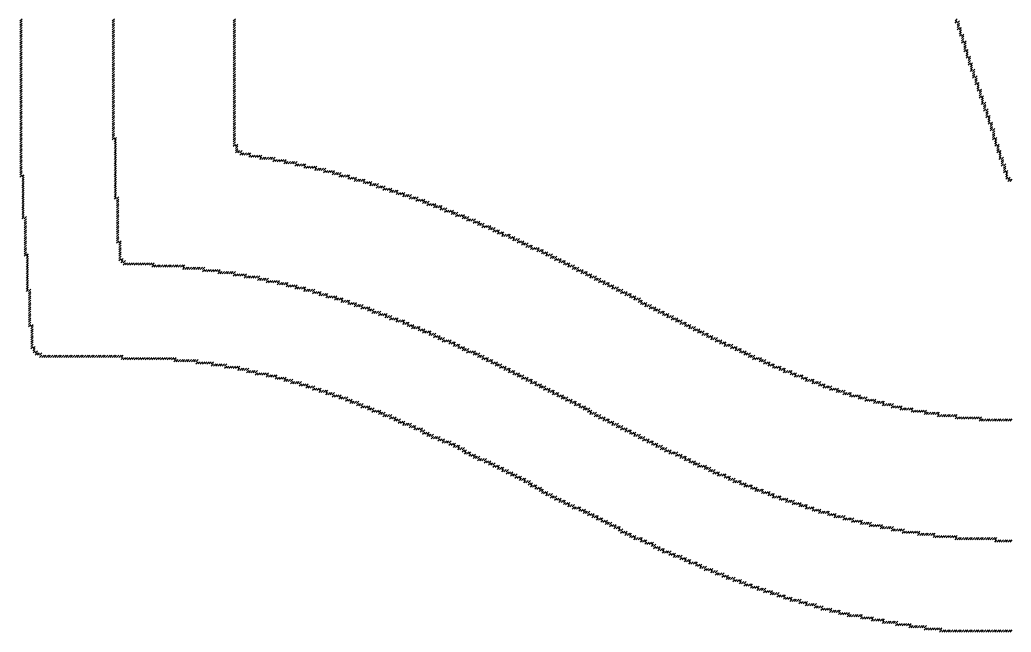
# Model space of a CAD drawing. Header units: metres. Extents: x 2 to 904, y 2 to 1040.
# Drawn here: x 2 to 452.5, y 2 to 280.5 of the extents above; entities that cross this region are included whole.
import ezdxf

# ---------------------------------------------------------------- set-up
doc = ezdxf.new("R2010")
doc.units = ezdxf.units.M

msp = doc.modelspace()

# ---------------------------------------------------------------- linework, layer by layer
for p, q in [((2, 280), (3, 281)), ((2, 279), (3, 280)), ((44, 280), (45, 281)), ((44, 279), (45, 280)), ((99, 280), (100, 281)), ((99, 279), (100, 280)), ((427, 280), (428, 281)), ((427, 279), (428, 280)), ((428, 279), (429, 280)), ((2, 278), (3, 279)), ((2, 277), (3, 278)), ((2, 276), (3, 277)), ((2, 275), (3, 276)), ((2, 274), (3, 275)), ((44, 278), (45, 279)), ((44, 277), (45, 278)), ((44, 276), (45, 277)), ((44, 275), (45, 276)), ((44, 274), (45, 275)), ((99, 278), (100, 279)), ((99, 277), (100, 278)), ((99, 276), (100, 277)), ((99, 275), (100, 276)), ((99, 274), (100, 275)), ((428, 278), (429, 279)), ((428, 277), (429, 278)), ((428, 276), (429, 277)), ((429, 276), (430, 277)), ((429, 275), (430, 276)), ((429, 274), (430, 275)), ((2, 273), (3, 274)), ((2, 272), (3, 273)), ((2, 271), (3, 272)), ((2, 270), (3, 271)), ((44, 273), (45, 274)), ((44, 272), (45, 273)), ((44, 271), (45, 272)), ((44, 270), (45, 271)), ((99, 273), (100, 274)), ((99, 272), (100, 273)), ((99, 271), (100, 272)), ((99, 270), (100, 271)), ((429, 273), (430, 274)), ((430, 273), (431, 274)), ((430, 272), (431, 273)), ((430, 271), (431, 272)), ((430, 270), (431, 271)), ((431, 270), (432, 271)), ((2, 269), (3, 270)), ((2, 268), (3, 269)), ((2, 267), (3, 268)), ((2, 266), (3, 267)), ((2, 265), (3, 266)), ((44, 269), (45, 270)), ((44, 268), (45, 269)), ((44, 267), (45, 268)), ((44, 266), (45, 267)), ((44, 265), (45, 266)), ((99, 269), (100, 270)), ((99, 268), (100, 269)), ((99, 267), (100, 268)), ((99, 266), (100, 267)), ((99, 265), (100, 266)), ((431, 269), (432, 270)), ((431, 268), (432, 269)), ((431, 267), (432, 268)), ((431, 266), (432, 267)), ((432, 266), (433, 267)), ((432, 265), (433, 266)), ((2, 264), (3, 265)), ((2, 263), (3, 264)), ((2, 262), (3, 263)), ((2, 261), (3, 262)), ((44, 264), (45, 265)), ((44, 263), (45, 264)), ((44, 262), (45, 263)), ((44, 261), (45, 262)), ((99, 264), (100, 265)), ((99, 263), (100, 264)), ((99, 262), (100, 263)), ((99, 261), (100, 262)), ((432, 264), (433, 265)), ((432, 263), (433, 264)), ((433, 263), (434, 264)), ((433, 262), (434, 263)), ((433, 261), (434, 262)), ((2, 260), (3, 261)), ((2, 259), (3, 260)), ((2, 258), (3, 259)), ((2, 257), (3, 258)), ((2, 256), (3, 257)), ((44, 260), (45, 261)), ((44, 259), (45, 260)), ((44, 258), (45, 259)), ((44, 257), (45, 258)), ((44, 256), (45, 257)), ((99, 260), (100, 261)), ((99, 259), (100, 260)), ((99, 258), (100, 259)), ((99, 257), (100, 258)), ((99, 256), (100, 257)), ((433, 260), (434, 261)), ((434, 260), (435, 261)), ((434, 259), (435, 260)), ((434, 258), (435, 259)), ((434, 257), (435, 258)), ((435, 257), (436, 258)), ((435, 256), (436, 257)), ((2, 255), (3, 256)), ((2, 254), (3, 255)), ((2, 253), (3, 254)), ((2, 252), (3, 253)), ((44, 255), (45, 256)), ((44, 254), (45, 255)), ((44, 253), (45, 254)), ((44, 252), (45, 253)), ((99, 255), (100, 256)), ((99, 254), (100, 255)), ((99, 253), (100, 254)), ((99, 252), (100, 253)), ((435, 255), (436, 256)), ((435, 254), (436, 255)), ((436, 254), (437, 255)), ((436, 253), (437, 254)), ((436, 252), (437, 253)), ((2, 251), (3, 252)), ((2, 250), (3, 251)), ((2, 249), (3, 250)), ((2, 248), (3, 249)), ((2, 247), (3, 248)), ((44, 251), (45, 252)), ((44, 250), (45, 251)), ((44, 249), (45, 250)), ((44, 248), (45, 249)), ((44, 247), (45, 248)), ((99, 251), (100, 252)), ((99, 250), (100, 251)), ((99, 249), (100, 250)), ((99, 248), (100, 249)), ((99, 247), (100, 248)), ((436, 251), (437, 252)), ((437, 251), (438, 252)), ((437, 250), (438, 251)), ((437, 249), (438, 250)), ((437, 248), (438, 249)), ((438, 248), (439, 249)), ((438, 247), (439, 248)), ((2, 246), (3, 247)), ((2, 245), (3, 246)), ((2, 244), (3, 245)), ((2, 243), (3, 244)), ((44, 246), (45, 247)), ((44, 245), (45, 246)), ((44, 244), (45, 245)), ((44, 243), (45, 244)), ((99, 246), (100, 247)), ((99, 245), (100, 246)), ((99, 244), (100, 245)), ((99, 243), (100, 244)), ((438, 246), (439, 247)), ((438, 245), (439, 246)), ((439, 245), (440, 246)), ((439, 244), (440, 245)), ((439, 243), (440, 244)), ((2, 242), (3, 243)), ((2, 241), (3, 242)), ((2, 240), (3, 241)), ((2, 239), (3, 240)), ((2, 238), (3, 239)), ((44, 242), (45, 243)), ((44, 241), (45, 242)), ((44, 240), (45, 241)), ((44, 239), (45, 240)), ((44, 238), (45, 239)), ((99, 242), (100, 243)), ((99, 241), (100, 242)), ((99, 240), (100, 241)), ((99, 239), (100, 240)), ((99, 238), (100, 239)), ((439, 242), (440, 243)), ((440, 242), (441, 243)), ((440, 241), (441, 242)), ((440, 240), (441, 241)), ((440, 239), (441, 240)), ((441, 239), (442, 240)), ((441, 238), (442, 239)), ((2, 237), (3, 238)), ((2, 236), (3, 237)), ((2, 235), (3, 236)), ((2, 234), (3, 235)), ((44, 237), (45, 238)), ((44, 236), (45, 237)), ((44, 235), (45, 236)), ((44, 234), (45, 235)), ((99, 237), (100, 238)), ((99, 236), (100, 237)), ((99, 235), (100, 236)), ((99, 234), (100, 235)), ((441, 237), (442, 238)), ((441, 236), (442, 237)), ((442, 236), (443, 237)), ((442, 235), (443, 236)), ((442, 234), (443, 235)), ((2, 233), (3, 234)), ((2, 232), (3, 233)), ((2, 231), (3, 232)), ((2, 230), (3, 231)), ((2, 229), (3, 230)), ((44, 233), (45, 234)), ((44, 232), (45, 233)), ((44, 231), (45, 232)), ((44, 230), (45, 231)), ((44, 229), (45, 230)), ((99, 233), (100, 234)), ((99, 232), (100, 233)), ((99, 231), (100, 232)), ((99, 230), (100, 231)), ((99, 229), (100, 230)), ((442, 233), (443, 234)), ((443, 233), (444, 234)), ((443, 232), (444, 233)), ((443, 231), (444, 232)), ((443, 230), (444, 231)), ((444, 230), (445, 231)), ((444, 229), (445, 230)), ((2, 228), (3, 229)), ((2, 227), (3, 228)), ((2, 226), (3, 227)), ((2, 225), (3, 226)), ((44, 228), (45, 229)), ((44, 227), (45, 228)), ((44, 226), (45, 227)), ((45, 226), (46, 227)), ((45, 225), (46, 226)), ((99, 228), (100, 229)), ((99, 227), (100, 228)), ((99, 226), (100, 227)), ((99, 225), (100, 226)), ((444, 228), (445, 229)), ((444, 227), (445, 228)), ((444, 226), (445, 227)), ((445, 226), (446, 227)), ((445, 225), (446, 226)), ((2, 224), (3, 225)), ((2, 223), (3, 224)), ((2, 222), (3, 223)), ((2, 221), (3, 222)), ((2, 220), (3, 221)), ((45, 224), (46, 225)), ((45, 223), (46, 224)), ((45, 222), (46, 223)), ((45, 221), (46, 222)), ((45, 220), (46, 221)), ((99, 224), (100, 225)), ((99, 223), (100, 224)), ((100, 223), (101, 224)), ((100, 222), (101, 223)), ((100, 221), (101, 222)), ((100, 220), (101, 221)), ((101, 220), (102, 221)), ((102, 220), (103, 221)), ((445, 224), (446, 225)), ((445, 223), (446, 224)), ((446, 223), (447, 224)), ((446, 222), (447, 223)), ((446, 221), (447, 222)), ((446, 220), (447, 221)), ((447, 220), (448, 221)), ((2, 219), (3, 220)), ((2, 218), (3, 219)), ((2, 217), (3, 218)), ((2, 216), (3, 217)), ((45, 219), (46, 220)), ((45, 218), (46, 219)), ((45, 217), (46, 218)), ((45, 216), (46, 217)), ((102, 219), (103, 220)), ((103, 219), (104, 220)), ((104, 219), (105, 220)), ((105, 219), (106, 220)), ((106, 219), (107, 220)), ((106, 218), (107, 219)), ((107, 218), (108, 219)), ((108, 218), (109, 219)), ((109, 218), (110, 219)), ((110, 218), (111, 219)), ((111, 218), (112, 219)), ((111, 217), (112, 218)), ((112, 217), (113, 218)), ((113, 217), (114, 218)), ((114, 217), (115, 218)), ((115, 217), (116, 218)), ((116, 217), (117, 218)), ((117, 217), (118, 218)), ((117, 216), (118, 217)), ((118, 216), (119, 217)), ((119, 216), (120, 217)), ((120, 216), (121, 217)), ((121, 216), (122, 217)), ((122, 216), (123, 217)), ((447, 219), (448, 220)), ((447, 218), (448, 219)), ((447, 217), (448, 218)), ((448, 217), (449, 218)), ((448, 216), (449, 217)), ((2, 215), (3, 216)), ((2, 214), (3, 215)), ((2, 213), (3, 214)), ((2, 212), (3, 213)), ((2, 211), (3, 212)), ((45, 215), (46, 216)), ((45, 214), (46, 215)), ((45, 213), (46, 214)), ((45, 212), (46, 213)), ((45, 211), (46, 212)), ((122, 215), (123, 216)), ((123, 215), (124, 216)), ((124, 215), (125, 216)), ((125, 215), (126, 216)), ((126, 215), (127, 216)), ((127, 215), (128, 216)), ((127, 214), (128, 215)), ((128, 214), (129, 215)), ((129, 214), (130, 215)), ((130, 214), (131, 215)), ((131, 214), (132, 215)), ((131, 213), (132, 214)), ((132, 213), (133, 214)), ((133, 213), (134, 214)), ((134, 213), (135, 214)), ((135, 213), (136, 214)), ((136, 213), (137, 214)), ((136, 212), (137, 213)), ((137, 212), (138, 213)), ((138, 212), (139, 213)), ((139, 212), (140, 213)), ((140, 212), (141, 213)), ((140, 211), (141, 212)), ((141, 211), (142, 212)), ((142, 211), (143, 212)), ((143, 211), (144, 212)), ((144, 211), (145, 212)), ((448, 215), (449, 216)), ((448, 214), (449, 215)), ((449, 214), (450, 215)), ((449, 213), (450, 214)), ((449, 212), (450, 213)), ((449, 211), (450, 212)), ((450, 211), (451, 212)), ((2, 210), (3, 211)), ((2, 209), (3, 210)), ((3, 209), (4, 210)), ((3, 208), (4, 209)), ((3, 207), (4, 208)), ((45, 210), (46, 211)), ((45, 209), (46, 210)), ((45, 208), (46, 209)), ((45, 207), (46, 208)), ((144, 210), (145, 211)), ((145, 210), (146, 211)), ((146, 210), (147, 211)), ((147, 210), (148, 211)), ((147, 209), (148, 210)), ((148, 209), (149, 210)), ((149, 209), (150, 210)), ((150, 209), (151, 210)), ((151, 209), (152, 210)), ((151, 208), (152, 209)), ((152, 208), (153, 209)), ((153, 208), (154, 209)), ((154, 208), (155, 209)), ((154, 207), (155, 208)), ((155, 207), (156, 208)), ((156, 207), (157, 208)), ((157, 207), (158, 208)), ((158, 207), (159, 208)), ((450, 210), (451, 211)), ((450, 209), (451, 210)), ((450, 208), (451, 209)), ((451, 208), (452, 209)), ((451, 207), (452, 208)), ((452, 207), (453, 208)), ((3, 206), (4, 207)), ((3, 205), (4, 206)), ((3, 204), (4, 205)), ((3, 203), (4, 204)), ((3, 202), (4, 203)), ((45, 206), (46, 207)), ((45, 205), (46, 206)), ((45, 204), (46, 205)), ((45, 203), (46, 204)), ((45, 202), (46, 203)), ((158, 206), (159, 207)), ((159, 206), (160, 207)), ((160, 206), (161, 207)), ((161, 206), (162, 207)), ((161, 205), (162, 206)), ((162, 205), (163, 206)), ((163, 205), (164, 206)), ((164, 205), (165, 206)), ((164, 204), (165, 205)), ((165, 204), (166, 205)), ((166, 204), (167, 205)), ((167, 204), (168, 205)), ((167, 203), (168, 204)), ((168, 203), (169, 204)), ((169, 203), (170, 204)), ((170, 203), (171, 204)), ((170, 202), (171, 203)), ((171, 202), (172, 203)), ((172, 202), (173, 203)), ((173, 202), (174, 203)), ((3, 201), (4, 202)), ((3, 200), (4, 201)), ((3, 199), (4, 200)), ((3, 198), (4, 199)), ((45, 201), (46, 202)), ((45, 200), (46, 201)), ((45, 199), (46, 200)), ((46, 199), (47, 200)), ((46, 198), (47, 199)), ((173, 201), (174, 202)), ((174, 201), (175, 202)), ((175, 201), (176, 202)), ((176, 201), (177, 202)), ((176, 200), (177, 201)), ((177, 200), (178, 201)), ((178, 200), (179, 201)), ((179, 200), (180, 201)), ((179, 199), (180, 200)), ((180, 199), (181, 200)), ((181, 199), (182, 200)), ((182, 199), (183, 200)), ((182, 198), (183, 199)), ((183, 198), (184, 199)), ((184, 198), (185, 199)), ((185, 198), (186, 199)), ((3, 197), (4, 198)), ((3, 196), (4, 197)), ((3, 195), (4, 196)), ((3, 194), (4, 195)), ((3, 193), (4, 194)), ((46, 197), (47, 198)), ((46, 196), (47, 197)), ((46, 195), (47, 196)), ((46, 194), (47, 195)), ((46, 193), (47, 194)), ((185, 197), (186, 198)), ((186, 197), (187, 198)), ((187, 197), (188, 198)), ((187, 196), (188, 197)), ((188, 196), (189, 197)), ((189, 196), (190, 197)), ((190, 196), (191, 197)), ((190, 195), (191, 196)), ((191, 195), (192, 196)), ((192, 195), (193, 196)), ((193, 195), (194, 196)), ((193, 194), (194, 195)), ((194, 194), (195, 195)), ((195, 194), (196, 195)), ((195, 193), (196, 194)), ((196, 193), (197, 194)), ((197, 193), (198, 194)), ((198, 193), (199, 194)), ((3, 192), (4, 193)), ((3, 191), (4, 192)), ((3, 190), (4, 191)), ((4, 190), (5, 191)), ((4, 189), (5, 190)), ((46, 192), (47, 193)), ((46, 191), (47, 192)), ((46, 190), (47, 191)), ((46, 189), (47, 190)), ((198, 192), (199, 193)), ((199, 192), (200, 193)), ((200, 192), (201, 193)), ((200, 191), (201, 192)), ((201, 191), (202, 192)), ((202, 191), (203, 192)), ((203, 191), (204, 192)), ((203, 190), (204, 191)), ((204, 190), (205, 191)), ((205, 190), (206, 191)), ((205, 189), (206, 190)), ((206, 189), (207, 190)), ((207, 189), (208, 190)), ((208, 189), (209, 190)), ((4, 188), (5, 189)), ((4, 187), (5, 188)), ((4, 186), (5, 187)), ((4, 185), (5, 186)), ((4, 184), (5, 185)), ((46, 188), (47, 189)), ((46, 187), (47, 188)), ((46, 186), (47, 187)), ((46, 185), (47, 186)), ((46, 184), (47, 185)), ((208, 188), (209, 189)), ((209, 188), (210, 189)), ((210, 188), (211, 189)), ((210, 187), (211, 188)), ((211, 187), (212, 188)), ((212, 187), (213, 188)), ((212, 186), (213, 187)), ((213, 186), (214, 187)), ((214, 186), (215, 187)), ((215, 186), (216, 187)), ((215, 185), (216, 186)), ((216, 185), (217, 186)), ((217, 185), (218, 186)), ((217, 184), (218, 185)), ((218, 184), (219, 185)), ((219, 184), (220, 185)), ((4, 183), (5, 184)), ((4, 182), (5, 183)), ((4, 181), (5, 182)), ((4, 180), (5, 181)), ((46, 183), (47, 184)), ((46, 182), (47, 183)), ((46, 181), (47, 182)), ((46, 180), (47, 181)), ((219, 183), (220, 184)), ((220, 183), (221, 184)), ((221, 183), (222, 184)), ((221, 182), (222, 183)), ((222, 182), (223, 183)), ((223, 182), (224, 183)), ((224, 182), (225, 183)), ((224, 181), (225, 182)), ((225, 181), (226, 182)), ((226, 181), (227, 182)), ((226, 180), (227, 181)), ((227, 180), (228, 181)), ((228, 180), (229, 181)), ((4, 179), (5, 180)), ((4, 178), (5, 179)), ((4, 177), (5, 178)), ((4, 176), (5, 177)), ((4, 175), (5, 176)), ((46, 179), (47, 180)), ((47, 179), (48, 180)), ((47, 178), (48, 179)), ((47, 177), (48, 178)), ((47, 176), (48, 177)), ((47, 175), (48, 176)), ((228, 179), (229, 180)), ((229, 179), (230, 180)), ((230, 179), (231, 180)), ((230, 178), (231, 179)), ((231, 178), (232, 179)), ((232, 178), (233, 179)), ((232, 177), (233, 178)), ((233, 177), (234, 178)), ((234, 177), (235, 178)), ((234, 176), (235, 177)), ((235, 176), (236, 177)), ((236, 176), (237, 177)), ((237, 176), (238, 177)), ((237, 175), (238, 176)), ((238, 175), (239, 176)), ((239, 175), (240, 176)), ((4, 174), (5, 175)), ((4, 173), (5, 174)), ((5, 173), (6, 174)), ((5, 172), (6, 173)), ((5, 171), (6, 172)), ((47, 174), (48, 175)), ((47, 173), (48, 174)), ((47, 172), (48, 173)), ((47, 171), (48, 172)), ((48, 171), (49, 172)), ((239, 174), (240, 175)), ((240, 174), (241, 175)), ((241, 174), (242, 175)), ((241, 173), (242, 174)), ((242, 173), (243, 174)), ((243, 173), (244, 174)), ((243, 172), (244, 173)), ((244, 172), (245, 173)), ((245, 172), (246, 173)), ((245, 171), (246, 172)), ((246, 171), (247, 172)), ((247, 171), (248, 172)), ((5, 170), (6, 171)), ((5, 169), (6, 170)), ((5, 168), (6, 169)), ((5, 167), (6, 168)), ((5, 166), (6, 167)), ((48, 170), (49, 171)), ((49, 170), (50, 171)), ((49, 169), (50, 170)), ((50, 169), (51, 170)), ((51, 169), (52, 170)), ((52, 169), (53, 170)), ((53, 169), (54, 170)), ((54, 169), (55, 170)), ((55, 169), (56, 170)), ((56, 169), (57, 170)), ((57, 169), (58, 170)), ((58, 169), (59, 170)), ((59, 169), (60, 170)), ((60, 169), (61, 170)), ((61, 169), (62, 170)), ((62, 169), (63, 170)), ((62, 168), (63, 169)), ((63, 168), (64, 169)), ((64, 168), (65, 169)), ((65, 168), (66, 169)), ((66, 168), (67, 169)), ((67, 168), (68, 169)), ((68, 168), (69, 169)), ((69, 168), (70, 169)), ((70, 168), (71, 169)), ((71, 168), (72, 169)), ((72, 168), (73, 169)), ((73, 168), (74, 169)), ((74, 168), (75, 169)), ((75, 168), (76, 169)), ((76, 168), (77, 169)), ((76, 167), (77, 168)), ((77, 167), (78, 168)), ((78, 167), (79, 168)), ((79, 167), (80, 168)), ((80, 167), (81, 168)), ((81, 167), (82, 168)), ((82, 167), (83, 168)), ((83, 167), (84, 168)), ((84, 167), (85, 168)), ((85, 167), (86, 168)), ((85, 166), (86, 167)), ((86, 166), (87, 167)), ((87, 166), (88, 167)), ((88, 166), (89, 167)), ((89, 166), (90, 167)), ((90, 166), (91, 167)), ((91, 166), (92, 167)), ((92, 166), (93, 167)), ((247, 170), (248, 171)), ((248, 170), (249, 171)), ((249, 170), (250, 171)), ((249, 169), (250, 170)), ((250, 169), (251, 170)), ((251, 169), (252, 170)), ((251, 168), (252, 169)), ((252, 168), (253, 169)), ((253, 168), (254, 169)), ((253, 167), (254, 168)), ((254, 167), (255, 168)), ((255, 167), (256, 168)), ((255, 166), (256, 167)), ((256, 166), (257, 167)), ((257, 166), (258, 167)), ((5, 165), (6, 166)), ((5, 164), (6, 165)), ((5, 163), (6, 164)), ((5, 162), (6, 163)), ((92, 165), (93, 166)), ((93, 165), (94, 166)), ((94, 165), (95, 166)), ((95, 165), (96, 166)), ((96, 165), (97, 166)), ((97, 165), (98, 166)), ((98, 165), (99, 166)), ((99, 165), (100, 166)), ((99, 164), (100, 165)), ((100, 164), (101, 165)), ((101, 164), (102, 165)), ((102, 164), (103, 165)), ((103, 164), (104, 165)), ((104, 164), (105, 165)), ((104, 163), (105, 164)), ((105, 163), (106, 164)), ((106, 163), (107, 164)), ((107, 163), (108, 164)), ((108, 163), (109, 164)), ((109, 163), (110, 164)), ((110, 163), (111, 164)), ((110, 162), (111, 163)), ((111, 162), (112, 163)), ((112, 162), (113, 163)), ((113, 162), (114, 163)), ((114, 162), (115, 163)), ((257, 165), (258, 166)), ((258, 165), (259, 166)), ((259, 165), (260, 166)), ((259, 164), (260, 165)), ((260, 164), (261, 165)), ((261, 164), (262, 165)), ((261, 163), (262, 164)), ((262, 163), (263, 164)), ((263, 163), (264, 164)), ((263, 162), (264, 163)), ((264, 162), (265, 163)), ((265, 162), (266, 163)), ((5, 161), (6, 162)), ((5, 160), (6, 161)), ((5, 159), (6, 160)), ((5, 158), (6, 159)), ((5, 157), (6, 158)), ((6, 157), (7, 158)), ((114, 161), (115, 162)), ((115, 161), (116, 162)), ((116, 161), (117, 162)), ((117, 161), (118, 162)), ((118, 161), (119, 162)), ((119, 161), (120, 162)), ((119, 160), (120, 161)), ((120, 160), (121, 161)), ((121, 160), (122, 161)), ((122, 160), (123, 161)), ((123, 160), (124, 161)), ((123, 159), (124, 160)), ((124, 159), (125, 160)), ((125, 159), (126, 160)), ((126, 159), (127, 160)), ((127, 159), (128, 160)), ((127, 158), (128, 159)), ((128, 158), (129, 159)), ((129, 158), (130, 159)), ((130, 158), (131, 159)), ((131, 158), (132, 159)), ((131, 157), (132, 158)), ((132, 157), (133, 158)), ((133, 157), (134, 158)), ((134, 157), (135, 158)), ((135, 157), (136, 158)), ((265, 161), (266, 162)), ((266, 161), (267, 162)), ((267, 161), (268, 162)), ((267, 160), (268, 161)), ((268, 160), (269, 161)), ((269, 160), (270, 161)), ((269, 159), (270, 160)), ((270, 159), (271, 160)), ((271, 159), (272, 160)), ((271, 158), (272, 159)), ((272, 158), (273, 159)), ((273, 158), (274, 159)), ((273, 157), (274, 158)), ((274, 157), (275, 158)), ((275, 157), (276, 158)), ((6, 156), (7, 157)), ((6, 155), (7, 156)), ((6, 154), (7, 155)), ((6, 153), (7, 154)), ((135, 156), (136, 157)), ((136, 156), (137, 157)), ((137, 156), (138, 157)), ((138, 156), (139, 157)), ((138, 155), (139, 156)), ((139, 155), (140, 156)), ((140, 155), (141, 156)), ((141, 155), (142, 156)), ((141, 154), (142, 155)), ((142, 154), (143, 155)), ((143, 154), (144, 155)), ((144, 154), (145, 155)), ((145, 154), (146, 155)), ((145, 153), (146, 154)), ((146, 153), (147, 154)), ((147, 153), (148, 154)), ((148, 153), (149, 154)), ((275, 156), (276, 157)), ((276, 156), (277, 157)), ((277, 156), (278, 157)), ((277, 155), (278, 156)), ((278, 155), (279, 156)), ((279, 155), (280, 156)), ((279, 154), (280, 155)), ((280, 154), (281, 155)), ((281, 154), (282, 155)), ((281, 153), (282, 154)), ((282, 153), (283, 154)), ((283, 153), (284, 154)), ((6, 152), (7, 153)), ((6, 151), (7, 152)), ((6, 150), (7, 151)), ((6, 149), (7, 150)), ((6, 148), (7, 149)), ((148, 152), (149, 153)), ((149, 152), (150, 153)), ((150, 152), (151, 153)), ((151, 152), (152, 153)), ((151, 151), (152, 152)), ((152, 151), (153, 152)), ((153, 151), (154, 152)), ((154, 151), (155, 152)), ((154, 150), (155, 151)), ((155, 150), (156, 151)), ((156, 150), (157, 151)), ((157, 150), (158, 151)), ((157, 149), (158, 150)), ((158, 149), (159, 150)), ((159, 149), (160, 150)), ((160, 149), (161, 150)), ((160, 148), (161, 149)), ((161, 148), (162, 149)), ((162, 148), (163, 149)), ((283, 152), (284, 153)), ((284, 152), (285, 153)), ((284, 151), (285, 152)), ((285, 151), (286, 152)), ((286, 151), (287, 152)), ((286, 150), (287, 151)), ((287, 150), (288, 151)), ((288, 150), (289, 151)), ((288, 149), (289, 150)), ((289, 149), (290, 150)), ((290, 149), (291, 150)), ((290, 148), (291, 149)), ((291, 148), (292, 149)), ((292, 148), (293, 149)), ((6, 147), (7, 148)), ((6, 146), (7, 147)), ((6, 145), (7, 146)), ((6, 144), (7, 145)), ((162, 147), (163, 148)), ((163, 147), (164, 148)), ((164, 147), (165, 148)), ((165, 147), (166, 148)), ((165, 146), (166, 147)), ((166, 146), (167, 147)), ((167, 146), (168, 147)), ((168, 146), (169, 147)), ((168, 145), (169, 146)), ((169, 145), (170, 146)), ((170, 145), (171, 146)), ((170, 144), (171, 145)), ((171, 144), (172, 145)), ((172, 144), (173, 145)), ((173, 144), (174, 145)), ((292, 147), (293, 148)), ((293, 147), (294, 148)), ((294, 147), (295, 148)), ((294, 146), (295, 147)), ((295, 146), (296, 147)), ((296, 146), (297, 147)), ((296, 145), (297, 146)), ((297, 145), (298, 146)), ((298, 145), (299, 146)), ((298, 144), (299, 145)), ((299, 144), (300, 145)), ((300, 144), (301, 145)), ((6, 143), (7, 144)), ((6, 142), (7, 143)), ((6, 141), (7, 142)), ((7, 141), (8, 142)), ((7, 140), (8, 141)), ((7, 139), (8, 140)), ((173, 143), (174, 144)), ((174, 143), (175, 144)), ((175, 143), (176, 144)), ((176, 143), (177, 144)), ((176, 142), (177, 143)), ((177, 142), (178, 143)), ((178, 142), (179, 143)), ((178, 141), (179, 142)), ((179, 141), (180, 142)), ((180, 141), (181, 142)), ((180, 140), (181, 141)), ((181, 140), (182, 141)), ((182, 140), (183, 141)), ((183, 140), (184, 141)), ((183, 139), (184, 140)), ((184, 139), (185, 140)), ((185, 139), (186, 140)), ((300, 143), (301, 144)), ((301, 143), (302, 144)), ((302, 143), (303, 144)), ((302, 142), (303, 143)), ((303, 142), (304, 143)), ((304, 142), (305, 143)), ((304, 141), (305, 142)), ((305, 141), (306, 142)), ((306, 141), (307, 142)), ((306, 140), (307, 141)), ((307, 140), (308, 141)), ((308, 140), (309, 141)), ((308, 139), (309, 140)), ((309, 139), (310, 140)), ((310, 139), (311, 140)), ((7, 138), (8, 139)), ((7, 137), (8, 138)), ((7, 136), (8, 137)), ((7, 135), (8, 136)), ((185, 138), (186, 139)), ((186, 138), (187, 139)), ((187, 138), (188, 139)), ((188, 138), (189, 139)), ((188, 137), (189, 138)), ((189, 137), (190, 138)), ((190, 137), (191, 138)), ((190, 136), (191, 137)), ((191, 136), (192, 137)), ((192, 136), (193, 137)), ((192, 135), (193, 136)), ((193, 135), (194, 136)), ((194, 135), (195, 136)), ((310, 138), (311, 139)), ((311, 138), (312, 139)), ((312, 138), (313, 139)), ((312, 137), (313, 138)), ((313, 137), (314, 138)), ((314, 137), (315, 138)), ((314, 136), (315, 137)), ((315, 136), (316, 137)), ((316, 136), (317, 137)), ((316, 135), (317, 136)), ((317, 135), (318, 136)), ((318, 135), (319, 136)), ((7, 134), (8, 135)), ((7, 133), (8, 134)), ((7, 132), (8, 133)), ((7, 131), (8, 132)), ((8, 131), (9, 132)), ((8, 130), (9, 131)), ((194, 134), (195, 135)), ((195, 134), (196, 135)), ((196, 134), (197, 135)), ((197, 134), (198, 135)), ((197, 133), (198, 134)), ((198, 133), (199, 134)), ((199, 133), (200, 134)), ((199, 132), (200, 133)), ((200, 132), (201, 133)), ((201, 132), (202, 133)), ((201, 131), (202, 132)), ((202, 131), (203, 132)), ((203, 131), (204, 132)), ((203, 130), (204, 131)), ((204, 130), (205, 131)), ((205, 130), (206, 131)), ((318, 134), (319, 135)), ((319, 134), (320, 135)), ((320, 134), (321, 135)), ((320, 133), (321, 134)), ((321, 133), (322, 134)), ((322, 133), (323, 134)), ((322, 132), (323, 133)), ((323, 132), (324, 133)), ((324, 132), (325, 133)), ((325, 132), (326, 133)), ((325, 131), (326, 132)), ((326, 131), (327, 132)), ((327, 131), (328, 132)), ((327, 130), (328, 131)), ((328, 130), (329, 131)), ((329, 130), (330, 131)), ((8, 129), (9, 130)), ((9, 129), (10, 130)), ((9, 128), (10, 129)), ((10, 128), (11, 129)), ((11, 128), (12, 129)), ((11, 127), (12, 128)), ((12, 127), (13, 128)), ((13, 127), (14, 128)), ((14, 127), (15, 128)), ((15, 127), (16, 128)), ((16, 127), (17, 128)), ((17, 127), (18, 128)), ((18, 127), (19, 128)), ((19, 127), (20, 128)), ((20, 127), (21, 128)), ((21, 127), (22, 128)), ((22, 127), (23, 128)), ((23, 127), (24, 128)), ((24, 127), (25, 128)), ((25, 127), (26, 128)), ((26, 127), (27, 128)), ((27, 127), (28, 128)), ((28, 127), (29, 128)), ((29, 127), (30, 128)), ((30, 127), (31, 128)), ((31, 127), (32, 128)), ((32, 127), (33, 128)), ((33, 127), (34, 128)), ((34, 127), (35, 128)), ((35, 127), (36, 128)), ((36, 127), (37, 128)), ((37, 127), (38, 128)), ((38, 127), (39, 128)), ((39, 127), (40, 128)), ((40, 127), (41, 128)), ((41, 127), (42, 128)), ((42, 127), (43, 128)), ((43, 127), (44, 128)), ((44, 127), (45, 128)), ((45, 127), (46, 128)), ((46, 127), (47, 128)), ((47, 127), (48, 128)), ((48, 127), (49, 128)), ((48, 126), (49, 127)), ((49, 126), (50, 127)), ((50, 126), (51, 127)), ((51, 126), (52, 127)), ((52, 126), (53, 127)), ((53, 126), (54, 127)), ((54, 126), (55, 127)), ((55, 126), (56, 127)), ((56, 126), (57, 127)), ((57, 126), (58, 127)), ((58, 126), (59, 127)), ((59, 126), (60, 127)), ((60, 126), (61, 127)), ((61, 126), (62, 127)), ((62, 126), (63, 127)), ((63, 126), (64, 127)), ((64, 126), (65, 127)), ((65, 126), (66, 127)), ((66, 126), (67, 127)), ((67, 126), (68, 127)), ((68, 126), (69, 127)), ((69, 126), (70, 127)), ((70, 126), (71, 127)), ((71, 126), (72, 127)), ((72, 126), (73, 127)), ((205, 129), (206, 130)), ((206, 129), (207, 130)), ((207, 129), (208, 130)), ((208, 129), (209, 130)), ((208, 128), (209, 129)), ((209, 128), (210, 129)), ((210, 128), (211, 129)), ((210, 127), (211, 128)), ((211, 127), (212, 128)), ((212, 127), (213, 128)), ((212, 126), (213, 127)), ((213, 126), (214, 127)), ((214, 126), (215, 127)), ((329, 129), (330, 130)), ((330, 129), (331, 130)), ((331, 129), (332, 130)), ((331, 128), (332, 129)), ((332, 128), (333, 129)), ((333, 128), (334, 129)), ((333, 127), (334, 128)), ((334, 127), (335, 128)), ((335, 127), (336, 128)), ((335, 126), (336, 127)), ((336, 126), (337, 127)), ((337, 126), (338, 127)), ((338, 126), (339, 127)), ((72, 125), (73, 126)), ((73, 125), (74, 126)), ((74, 125), (75, 126)), ((75, 125), (76, 126)), ((76, 125), (77, 126)), ((77, 125), (78, 126)), ((78, 125), (79, 126)), ((79, 125), (80, 126)), ((80, 125), (81, 126)), ((81, 125), (82, 126)), ((82, 125), (83, 126)), ((82, 124), (83, 125)), ((83, 124), (84, 125)), ((84, 124), (85, 125)), ((85, 124), (86, 125)), ((86, 124), (87, 125)), ((87, 124), (88, 125)), ((88, 124), (89, 125)), ((89, 124), (90, 125)), ((89, 123), (90, 124)), ((90, 123), (91, 124)), ((91, 123), (92, 124)), ((92, 123), (93, 124)), ((93, 123), (94, 124)), ((94, 123), (95, 124)), ((95, 123), (96, 124)), ((95, 122), (96, 123)), ((96, 122), (97, 123)), ((97, 122), (98, 123)), ((98, 122), (99, 123)), ((99, 122), (100, 123)), ((100, 122), (101, 123)), ((101, 122), (102, 123)), ((101, 121), (102, 122)), ((102, 121), (103, 122)), ((103, 121), (104, 122)), ((104, 121), (105, 122)), ((105, 121), (106, 122)), ((214, 125), (215, 126)), ((215, 125), (216, 126)), ((216, 125), (217, 126)), ((216, 124), (217, 125)), ((217, 124), (218, 125)), ((218, 124), (219, 125)), ((218, 123), (219, 124)), ((219, 123), (220, 124)), ((220, 123), (221, 124)), ((220, 122), (221, 123)), ((221, 122), (222, 123)), ((222, 122), (223, 123)), ((222, 121), (223, 122)), ((223, 121), (224, 122)), ((224, 121), (225, 122)), ((338, 125), (339, 126)), ((339, 125), (340, 126)), ((340, 125), (341, 126)), ((340, 124), (341, 125)), ((341, 124), (342, 125)), ((342, 124), (343, 125)), ((342, 123), (343, 124)), ((343, 123), (344, 124)), ((344, 123), (345, 124)), ((344, 122), (345, 123)), ((345, 122), (346, 123)), ((346, 122), (347, 123)), ((347, 122), (348, 123)), ((347, 121), (348, 122)), ((348, 121), (349, 122)), ((349, 121), (350, 122)), ((105, 120), (106, 121)), ((106, 120), (107, 121)), ((107, 120), (108, 121)), ((108, 120), (109, 121)), ((109, 120), (110, 121)), ((109, 119), (110, 120)), ((110, 119), (111, 120)), ((111, 119), (112, 120)), ((112, 119), (113, 120)), ((113, 119), (114, 120)), ((114, 119), (115, 120)), ((114, 118), (115, 119)), ((115, 118), (116, 119)), ((116, 118), (117, 119)), ((117, 118), (118, 119)), ((118, 118), (119, 119)), ((118, 117), (119, 118)), ((119, 117), (120, 118)), ((120, 117), (121, 118)), ((121, 117), (122, 118)), ((122, 117), (123, 118)), ((224, 120), (225, 121)), ((225, 120), (226, 121)), ((226, 120), (227, 121)), ((226, 119), (227, 120)), ((227, 119), (228, 120)), ((228, 119), (229, 120)), ((228, 118), (229, 119)), ((229, 118), (230, 119)), ((230, 118), (231, 119)), ((230, 117), (231, 118)), ((231, 117), (232, 118)), ((232, 117), (233, 118)), ((349, 120), (350, 121)), ((350, 120), (351, 121)), ((351, 120), (352, 121)), ((352, 120), (353, 121)), ((352, 119), (353, 120)), ((353, 119), (354, 120)), ((354, 119), (355, 120)), ((354, 118), (355, 119)), ((355, 118), (356, 119)), ((356, 118), (357, 119)), ((357, 118), (358, 119)), ((357, 117), (358, 118)), ((358, 117), (359, 118)), ((359, 117), (360, 118)), ((122, 116), (123, 117)), ((123, 116), (124, 117)), ((124, 116), (125, 117)), ((125, 116), (126, 117)), ((125, 115), (126, 116)), ((126, 115), (127, 116)), ((127, 115), (128, 116)), ((128, 115), (129, 116)), ((129, 115), (130, 116)), ((129, 114), (130, 115)), ((130, 114), (131, 115)), ((131, 114), (132, 115)), ((132, 114), (133, 115)), ((132, 113), (133, 114)), ((133, 113), (134, 114)), ((134, 113), (135, 114)), ((135, 113), (136, 114)), ((135, 112), (136, 113)), ((136, 112), (137, 113)), ((137, 112), (138, 113)), ((138, 112), (139, 113)), ((232, 116), (233, 117)), ((233, 116), (234, 117)), ((234, 116), (235, 117)), ((234, 115), (235, 116)), ((235, 115), (236, 116)), ((236, 115), (237, 116)), ((236, 114), (237, 115)), ((237, 114), (238, 115)), ((238, 114), (239, 115)), ((238, 113), (239, 114)), ((239, 113), (240, 114)), ((240, 113), (241, 114)), ((240, 112), (241, 113)), ((241, 112), (242, 113)), ((242, 112), (243, 113)), ((359, 116), (360, 117)), ((360, 116), (361, 117)), ((361, 116), (362, 117)), ((362, 116), (363, 117)), ((362, 115), (363, 116)), ((363, 115), (364, 116)), ((364, 115), (365, 116)), ((365, 115), (366, 116)), ((365, 114), (366, 115)), ((366, 114), (367, 115)), ((367, 114), (368, 115)), ((367, 113), (368, 114)), ((368, 113), (369, 114)), ((369, 113), (370, 114)), ((370, 113), (371, 114)), ((370, 112), (371, 113)), ((371, 112), (372, 113)), ((372, 112), (373, 113)), ((373, 112), (374, 113)), ((138, 111), (139, 112)), ((139, 111), (140, 112)), ((140, 111), (141, 112)), ((141, 111), (142, 112)), ((141, 110), (142, 111)), ((142, 110), (143, 111)), ((143, 110), (144, 111)), ((144, 110), (145, 111)), ((144, 109), (145, 110)), ((145, 109), (146, 110)), ((146, 109), (147, 110)), ((147, 109), (148, 110)), ((147, 108), (148, 109)), ((148, 108), (149, 109)), ((149, 108), (150, 109)), ((150, 108), (151, 109)), ((242, 111), (243, 112)), ((243, 111), (244, 112)), ((244, 111), (245, 112)), ((244, 110), (245, 111)), ((245, 110), (246, 111)), ((246, 110), (247, 111)), ((246, 109), (247, 110)), ((247, 109), (248, 110)), ((248, 109), (249, 110)), ((248, 108), (249, 109)), ((249, 108), (250, 109)), ((250, 108), (251, 109)), ((373, 111), (374, 112)), ((374, 111), (375, 112)), ((375, 111), (376, 112)), ((376, 111), (377, 112)), ((376, 110), (377, 111)), ((377, 110), (378, 111)), ((378, 110), (379, 111)), ((379, 110), (380, 111)), ((379, 109), (380, 110)), ((380, 109), (381, 110)), ((381, 109), (382, 110)), ((382, 109), (383, 110)), ((383, 109), (384, 110)), ((383, 108), (384, 109)), ((384, 108), (385, 109)), ((385, 108), (386, 109)), ((386, 108), (387, 109)), ((150, 107), (151, 108)), ((151, 107), (152, 108)), ((152, 107), (153, 108)), ((152, 106), (153, 107)), ((153, 106), (154, 107)), ((154, 106), (155, 107)), ((155, 106), (156, 107)), ((155, 105), (156, 106)), ((156, 105), (157, 106)), ((157, 105), (158, 106)), ((157, 104), (158, 105)), ((158, 104), (159, 105)), ((159, 104), (160, 105)), ((160, 104), (161, 105)), ((160, 103), (161, 104)), ((161, 103), (162, 104)), ((162, 103), (163, 104)), ((250, 107), (251, 108)), ((251, 107), (252, 108)), ((252, 107), (253, 108)), ((252, 106), (253, 107)), ((253, 106), (254, 107)), ((254, 106), (255, 107)), ((254, 105), (255, 106)), ((255, 105), (256, 106)), ((256, 105), (257, 106)), ((256, 104), (257, 105)), ((257, 104), (258, 105)), ((258, 104), (259, 105)), ((258, 103), (259, 104)), ((259, 103), (260, 104)), ((260, 103), (261, 104)), ((386, 107), (387, 108)), ((387, 107), (388, 108)), ((388, 107), (389, 108)), ((389, 107), (390, 108)), ((390, 107), (391, 108)), ((390, 106), (391, 107)), ((391, 106), (392, 107)), ((392, 106), (393, 107)), ((393, 106), (394, 107)), ((394, 106), (395, 107)), ((394, 105), (395, 106)), ((395, 105), (396, 106)), ((396, 105), (397, 106)), ((397, 105), (398, 106)), ((398, 105), (399, 106)), ((398, 104), (399, 105)), ((399, 104), (400, 105)), ((400, 104), (401, 105)), ((401, 104), (402, 105)), ((402, 104), (403, 105)), ((402, 103), (403, 104)), ((403, 103), (404, 104)), ((404, 103), (405, 104)), ((405, 103), (406, 104)), ((406, 103), (407, 104)), ((407, 103), (408, 104)), ((162, 102), (163, 103)), ((163, 102), (164, 103)), ((164, 102), (165, 103)), ((165, 102), (166, 103)), ((165, 101), (166, 102)), ((166, 101), (167, 102)), ((167, 101), (168, 102)), ((167, 100), (168, 101)), ((168, 100), (169, 101)), ((169, 100), (170, 101)), ((170, 100), (171, 101)), ((170, 99), (171, 100)), ((171, 99), (172, 100)), ((172, 99), (173, 100)), ((260, 102), (261, 103)), ((261, 102), (262, 103)), ((261, 101), (262, 102)), ((262, 101), (263, 102)), ((263, 101), (264, 102)), ((263, 100), (264, 101)), ((264, 100), (265, 101)), ((265, 100), (266, 101)), ((265, 99), (266, 100)), ((266, 99), (267, 100)), ((267, 99), (268, 100)), ((407, 102), (408, 103)), ((408, 102), (409, 103)), ((409, 102), (410, 103)), ((410, 102), (411, 103)), ((411, 102), (412, 103)), ((412, 102), (413, 103)), ((413, 102), (414, 103)), ((413, 101), (414, 102)), ((414, 101), (415, 102)), ((415, 101), (416, 102)), ((416, 101), (417, 102)), ((417, 101), (418, 102)), ((418, 101), (419, 102)), ((419, 101), (420, 102)), ((419, 100), (420, 101)), ((420, 100), (421, 101)), ((421, 100), (422, 101)), ((422, 100), (423, 101)), ((423, 100), (424, 101)), ((424, 100), (425, 101)), ((425, 100), (426, 101)), ((426, 100), (427, 101)), ((427, 100), (428, 101)), ((427, 99), (428, 100)), ((428, 99), (429, 100)), ((429, 99), (430, 100)), ((430, 99), (431, 100)), ((431, 99), (432, 100)), ((432, 99), (433, 100)), ((433, 99), (434, 100)), ((434, 99), (435, 100)), ((435, 99), (436, 100)), ((436, 99), (437, 100)), ((437, 99), (438, 100)), ((438, 99), (439, 100)), ((172, 98), (173, 99)), ((173, 98), (174, 99)), ((174, 98), (175, 99)), ((174, 97), (175, 98)), ((175, 97), (176, 98)), ((176, 97), (177, 98)), ((176, 96), (177, 97)), ((177, 96), (178, 97)), ((178, 96), (179, 97)), ((179, 96), (180, 97)), ((179, 95), (180, 96)), ((180, 95), (181, 96)), ((181, 95), (182, 96)), ((181, 94), (182, 95)), ((182, 94), (183, 95)), ((183, 94), (184, 95)), ((184, 94), (185, 95)), ((267, 98), (268, 99)), ((268, 98), (269, 99)), ((269, 98), (270, 99)), ((269, 97), (270, 98)), ((270, 97), (271, 98)), ((271, 97), (272, 98)), ((271, 96), (272, 97)), ((272, 96), (273, 97)), ((273, 96), (274, 97)), ((273, 95), (274, 96)), ((274, 95), (275, 96)), ((275, 95), (276, 96)), ((275, 94), (276, 95)), ((276, 94), (277, 95)), ((277, 94), (278, 95)), ((438, 98), (439, 99)), ((439, 98), (440, 99)), ((440, 98), (441, 99)), ((441, 98), (442, 99)), ((442, 98), (443, 99)), ((443, 98), (444, 99)), ((444, 98), (445, 99)), ((445, 98), (446, 99)), ((446, 98), (447, 99)), ((447, 98), (448, 99)), ((448, 98), (449, 99)), ((449, 98), (450, 99)), ((450, 98), (451, 99)), ((451, 98), (452, 99)), ((452, 98), (453, 99)), ((184, 93), (185, 94)), ((185, 93), (186, 94)), ((185, 92), (186, 93)), ((186, 92), (187, 93)), ((187, 92), (188, 93)), ((187, 91), (188, 92)), ((188, 91), (189, 92)), ((189, 91), (190, 92)), ((189, 90), (190, 91)), ((190, 90), (191, 91)), ((191, 90), (192, 91)), ((192, 90), (193, 91)), ((277, 93), (278, 94)), ((278, 93), (279, 94)), ((279, 93), (280, 94)), ((279, 92), (280, 93)), ((280, 92), (281, 93)), ((281, 92), (282, 93)), ((281, 91), (282, 92)), ((282, 91), (283, 92)), ((283, 91), (284, 92)), ((283, 90), (284, 91)), ((284, 90), (285, 91)), ((285, 90), (286, 91)), ((192, 89), (193, 90)), ((193, 89), (194, 90)), ((194, 89), (195, 90)), ((194, 88), (195, 89)), ((195, 88), (196, 89)), ((196, 88), (197, 89)), ((197, 88), (198, 89)), ((197, 87), (198, 88)), ((198, 87), (199, 88)), ((199, 87), (200, 88)), ((199, 86), (200, 87)), ((200, 86), (201, 87)), ((201, 86), (202, 87)), ((201, 85), (202, 86)), ((202, 85), (203, 86)), ((203, 85), (204, 86)), ((285, 89), (286, 90)), ((286, 89), (287, 90)), ((287, 89), (288, 90)), ((287, 88), (288, 89)), ((288, 88), (289, 89)), ((289, 88), (290, 89)), ((289, 87), (290, 88)), ((290, 87), (291, 88)), ((291, 87), (292, 88)), ((291, 86), (292, 87)), ((292, 86), (293, 87)), ((293, 86), (294, 87)), ((293, 85), (294, 86)), ((294, 85), (295, 86)), ((295, 85), (296, 86)), ((203, 84), (204, 85)), ((204, 84), (205, 85)), ((204, 83), (205, 84)), ((205, 83), (206, 84)), ((206, 83), (207, 84)), ((206, 82), (207, 83)), ((207, 82), (208, 83)), ((208, 82), (209, 83)), ((208, 81), (209, 82)), ((209, 81), (210, 82)), ((210, 81), (211, 82)), ((295, 84), (296, 85)), ((296, 84), (297, 85)), ((297, 84), (298, 85)), ((297, 83), (298, 84)), ((298, 83), (299, 84)), ((299, 83), (300, 84)), ((300, 83), (301, 84)), ((300, 82), (301, 83)), ((301, 82), (302, 83)), ((302, 82), (303, 83)), ((302, 81), (303, 82)), ((303, 81), (304, 82)), ((304, 81), (305, 82)), ((210, 80), (211, 81)), ((211, 80), (212, 81)), ((212, 80), (213, 81)), ((213, 80), (214, 81)), ((213, 79), (214, 80)), ((214, 79), (215, 80)), ((215, 79), (216, 80)), ((215, 78), (216, 79)), ((216, 78), (217, 79)), ((217, 78), (218, 79)), ((217, 77), (218, 78)), ((218, 77), (219, 78)), ((219, 77), (220, 78)), ((219, 76), (220, 77)), ((220, 76), (221, 77)), ((221, 76), (222, 77)), ((304, 80), (305, 81)), ((305, 80), (306, 81)), ((306, 80), (307, 81)), ((306, 79), (307, 80)), ((307, 79), (308, 80)), ((308, 79), (309, 80)), ((308, 78), (309, 79)), ((309, 78), (310, 79)), ((310, 78), (311, 79)), ((310, 77), (311, 78)), ((311, 77), (312, 78)), ((312, 77), (313, 78)), ((313, 77), (314, 78)), ((313, 76), (314, 77)), ((314, 76), (315, 77)), ((315, 76), (316, 77)), ((221, 75), (222, 76)), ((222, 75), (223, 76)), ((223, 75), (224, 76)), ((223, 74), (224, 75)), ((224, 74), (225, 75)), ((225, 74), (226, 75)), ((225, 73), (226, 74)), ((226, 73), (227, 74)), ((227, 73), (228, 74)), ((227, 72), (228, 73)), ((228, 72), (229, 73)), ((229, 72), (230, 73)), ((315, 75), (316, 76)), ((316, 75), (317, 76)), ((317, 75), (318, 76)), ((317, 74), (318, 75)), ((318, 74), (319, 75)), ((319, 74), (320, 75)), ((319, 73), (320, 74)), ((320, 73), (321, 74)), ((321, 73), (322, 74)), ((322, 73), (323, 74)), ((322, 72), (323, 73)), ((323, 72), (324, 73)), ((324, 72), (325, 73)), ((229, 71), (230, 72)), ((230, 71), (231, 72)), ((231, 71), (232, 72)), ((231, 70), (232, 71)), ((232, 70), (233, 71)), ((233, 70), (234, 71)), ((233, 69), (234, 70)), ((234, 69), (235, 70)), ((234, 68), (235, 69)), ((235, 68), (236, 69)), ((236, 68), (237, 69)), ((236, 67), (237, 68)), ((237, 67), (238, 68)), ((238, 67), (239, 68)), ((324, 71), (325, 72)), ((325, 71), (326, 72)), ((326, 71), (327, 72)), ((326, 70), (327, 71)), ((327, 70), (328, 71)), ((328, 70), (329, 71)), ((329, 70), (330, 71)), ((329, 69), (330, 70)), ((330, 69), (331, 70)), ((331, 69), (332, 70)), ((331, 68), (332, 69)), ((332, 68), (333, 69)), ((333, 68), (334, 69)), ((334, 68), (335, 69)), ((334, 67), (335, 68)), ((335, 67), (336, 68)), ((336, 67), (337, 68)), ((238, 66), (239, 67)), ((239, 66), (240, 67)), ((239, 65), (240, 66)), ((240, 65), (241, 66)), ((241, 65), (242, 66)), ((241, 64), (242, 65)), ((242, 64), (243, 65)), ((243, 64), (244, 65)), ((243, 63), (244, 64)), ((244, 63), (245, 64)), ((245, 63), (246, 64)), ((336, 66), (337, 67)), ((337, 66), (338, 67)), ((338, 66), (339, 67)), ((339, 66), (340, 67)), ((339, 65), (340, 66)), ((340, 65), (341, 66)), ((341, 65), (342, 66)), ((342, 65), (343, 66)), ((342, 64), (343, 65)), ((343, 64), (344, 65)), ((344, 64), (345, 65)), ((344, 63), (345, 64)), ((345, 63), (346, 64)), ((346, 63), (347, 64)), ((347, 63), (348, 64)), ((245, 62), (246, 63)), ((246, 62), (247, 63)), ((247, 62), (248, 63)), ((247, 61), (248, 62)), ((248, 61), (249, 62)), ((249, 61), (250, 62)), ((249, 60), (250, 61)), ((250, 60), (251, 61)), ((251, 60), (252, 61)), ((251, 59), (252, 60)), ((252, 59), (253, 60)), ((253, 59), (254, 60)), ((253, 58), (254, 59)), ((254, 58), (255, 59)), ((255, 58), (256, 59)), ((256, 58), (257, 59)), ((347, 62), (348, 63)), ((348, 62), (349, 63)), ((349, 62), (350, 63)), ((350, 62), (351, 63)), ((350, 61), (351, 62)), ((351, 61), (352, 62)), ((352, 61), (353, 62)), ((353, 61), (354, 62)), ((353, 60), (354, 61)), ((354, 60), (355, 61)), ((355, 60), (356, 61)), ((356, 60), (357, 61)), ((356, 59), (357, 60)), ((357, 59), (358, 60)), ((358, 59), (359, 60)), ((359, 59), (360, 60)), ((359, 58), (360, 59)), ((360, 58), (361, 59)), ((361, 58), (362, 59)), ((362, 58), (363, 59)), ((256, 57), (257, 58)), ((257, 57), (258, 58)), ((258, 57), (259, 58)), ((258, 56), (259, 57)), ((259, 56), (260, 57)), ((260, 56), (261, 57)), ((260, 55), (261, 56)), ((261, 55), (262, 56)), ((262, 55), (263, 56)), ((262, 54), (263, 55)), ((263, 54), (264, 55)), ((264, 54), (265, 55)), ((362, 57), (363, 58)), ((363, 57), (364, 58)), ((364, 57), (365, 58)), ((365, 57), (366, 58)), ((365, 56), (366, 57)), ((366, 56), (367, 57)), ((367, 56), (368, 57)), ((368, 56), (369, 57)), ((369, 56), (370, 57)), ((369, 55), (370, 56)), ((370, 55), (371, 56)), ((371, 55), (372, 56)), ((372, 55), (373, 56)), ((372, 54), (373, 55)), ((373, 54), (374, 55)), ((374, 54), (375, 55)), ((375, 54), (376, 55)), ((376, 54), (377, 55)), ((264, 53), (265, 54)), ((265, 53), (266, 54)), ((266, 53), (267, 54)), ((266, 52), (267, 53)), ((267, 52), (268, 53)), ((268, 52), (269, 53)), ((268, 51), (269, 52)), ((269, 51), (270, 52)), ((270, 51), (271, 52)), ((270, 50), (271, 51)), ((271, 50), (272, 51)), ((272, 50), (273, 51)), ((272, 49), (273, 50)), ((273, 49), (274, 50)), ((274, 49), (275, 50)), ((376, 53), (377, 54)), ((377, 53), (378, 54)), ((378, 53), (379, 54)), ((379, 53), (380, 54)), ((380, 53), (381, 54)), ((380, 52), (381, 53)), ((381, 52), (382, 53)), ((382, 52), (383, 53)), ((383, 52), (384, 53)), ((384, 52), (385, 53)), ((384, 51), (385, 52)), ((385, 51), (386, 52)), ((386, 51), (387, 52)), ((387, 51), (388, 52)), ((388, 51), (389, 52)), ((388, 50), (389, 51)), ((389, 50), (390, 51)), ((390, 50), (391, 51)), ((391, 50), (392, 51)), ((392, 50), (393, 51)), ((393, 50), (394, 51)), ((393, 49), (394, 50)), ((394, 49), (395, 50)), ((395, 49), (396, 50)), ((396, 49), (397, 50)), ((397, 49), (398, 50)), ((398, 49), (399, 50)), ((274, 48), (275, 49)), ((275, 48), (276, 49)), ((275, 47), (276, 48)), ((276, 47), (277, 48)), ((277, 47), (278, 48)), ((277, 46), (278, 47)), ((278, 46), (279, 47)), ((279, 46), (280, 47)), ((279, 45), (280, 46)), ((280, 45), (281, 46)), ((281, 45), (282, 46)), ((398, 48), (399, 49)), ((399, 48), (400, 49)), ((400, 48), (401, 49)), ((401, 48), (402, 49)), ((402, 48), (403, 49)), ((403, 48), (404, 49)), ((403, 47), (404, 48)), ((404, 47), (405, 48)), ((405, 47), (406, 48)), ((406, 47), (407, 48)), ((407, 47), (408, 48)), ((408, 47), (409, 48)), ((409, 47), (410, 48)), ((410, 47), (411, 48)), ((410, 46), (411, 47)), ((411, 46), (412, 47)), ((412, 46), (413, 47)), ((413, 46), (414, 47)), ((414, 46), (415, 47)), ((415, 46), (416, 47)), ((416, 46), (417, 47)), ((417, 46), (418, 47)), ((417, 45), (418, 46)), ((418, 45), (419, 46)), ((419, 45), (420, 46)), ((420, 45), (421, 46)), ((421, 45), (422, 46)), ((422, 45), (423, 46)), ((423, 45), (424, 46)), ((424, 45), (425, 46)), ((425, 45), (426, 46)), ((426, 45), (427, 46)), ((427, 45), (428, 46)), ((281, 44), (282, 45)), ((282, 44), (283, 45)), ((283, 44), (284, 45)), ((284, 44), (285, 45)), ((284, 43), (285, 44)), ((285, 43), (286, 44)), ((286, 43), (287, 44)), ((286, 42), (287, 43)), ((287, 42), (288, 43)), ((288, 42), (289, 43)), ((289, 42), (290, 43)), ((289, 41), (290, 42)), ((290, 41), (291, 42)), ((290, 40), (291, 41)), ((291, 40), (292, 41)), ((292, 40), (293, 41)), ((427, 44), (428, 45)), ((428, 44), (429, 45)), ((429, 44), (430, 45)), ((430, 44), (431, 45)), ((431, 44), (432, 45)), ((432, 44), (433, 45)), ((433, 44), (434, 45)), ((434, 44), (435, 45)), ((435, 44), (436, 45)), ((436, 44), (437, 45)), ((437, 44), (438, 45)), ((438, 44), (439, 45)), ((439, 44), (440, 45)), ((440, 44), (441, 45)), ((441, 44), (442, 45)), ((442, 44), (443, 45)), ((443, 44), (444, 45)), ((444, 44), (445, 45)), ((445, 44), (446, 45)), ((445, 43), (446, 44)), ((446, 43), (447, 44)), ((447, 43), (448, 44)), ((448, 43), (449, 44)), ((449, 43), (450, 44)), ((450, 43), (451, 44)), ((451, 43), (452, 44)), ((452, 43), (453, 44)), ((292, 39), (293, 40)), ((293, 39), (294, 40)), ((294, 39), (295, 40)), ((294, 38), (295, 39)), ((295, 38), (296, 39)), ((296, 38), (297, 39)), ((297, 38), (298, 39)), ((297, 37), (298, 38)), ((298, 37), (299, 38)), ((299, 37), (300, 38)), ((299, 36), (300, 37)), ((300, 36), (301, 37)), ((301, 36), (302, 37)), ((302, 36), (303, 37)), ((302, 35), (303, 36)), ((303, 35), (304, 36)), ((304, 35), (305, 36)), ((304, 34), (305, 35)), ((305, 34), (306, 35)), ((306, 34), (307, 35)), ((306, 33), (307, 34)), ((307, 33), (308, 34)), ((308, 33), (309, 34)), ((309, 33), (310, 34)), ((309, 32), (310, 33)), ((310, 32), (311, 33)), ((311, 32), (312, 33)), ((311, 31), (312, 32)), ((312, 31), (313, 32)), ((313, 31), (314, 32)), ((313, 30), (314, 31)), ((314, 30), (315, 31)), ((315, 30), (316, 31)), ((316, 30), (317, 31)), ((316, 29), (317, 30)), ((317, 29), (318, 30)), ((318, 29), (319, 30)), ((318, 28), (319, 29)), ((319, 28), (320, 29)), ((320, 28), (321, 29)), ((321, 28), (322, 29)), ((321, 27), (322, 28)), ((322, 27), (323, 28)), ((323, 27), (324, 28)), ((323, 26), (324, 27)), ((324, 26), (325, 27)), ((325, 26), (326, 27)), ((326, 26), (327, 27)), ((326, 25), (327, 26)), ((327, 25), (328, 26)), ((328, 25), (329, 26)), ((329, 25), (330, 26)), ((329, 24), (330, 25)), ((330, 24), (331, 25)), ((331, 24), (332, 25)), ((331, 23), (332, 24)), ((332, 23), (333, 24)), ((333, 23), (334, 24)), ((334, 23), (335, 24)), ((334, 22), (335, 23)), ((335, 22), (336, 23)), ((336, 22), (337, 23)), ((337, 22), (338, 23)), ((337, 21), (338, 22)), ((338, 21), (339, 22)), ((339, 21), (340, 22)), ((340, 21), (341, 22)), ((340, 20), (341, 21)), ((341, 20), (342, 21)), ((342, 20), (343, 21)), ((343, 20), (344, 21)), ((343, 19), (344, 20)), ((344, 19), (345, 20)), ((345, 19), (346, 20)), ((346, 19), (347, 20)), ((346, 18), (347, 19)), ((347, 18), (348, 19)), ((348, 18), (349, 19)), ((349, 18), (350, 19)), ((349, 17), (350, 18)), ((350, 17), (351, 18)), ((351, 17), (352, 18)), ((352, 17), (353, 18)), ((352, 16), (353, 17)), ((353, 16), (354, 17)), ((354, 16), (355, 17)), ((355, 16), (356, 17)), ((356, 16), (357, 17)), ((356, 15), (357, 16)), ((357, 15), (358, 16)), ((358, 15), (359, 16)), ((359, 15), (360, 16)), ((359, 14), (360, 15)), ((360, 14), (361, 15)), ((361, 14), (362, 15)), ((362, 14), (363, 15)), ((363, 14), (364, 15)), ((363, 13), (364, 14)), ((364, 13), (365, 14)), ((365, 13), (366, 14)), ((366, 13), (367, 14)), ((366, 12), (367, 13)), ((367, 12), (368, 13)), ((368, 12), (369, 13)), ((369, 12), (370, 13)), ((370, 12), (371, 13)), ((370, 11), (371, 12)), ((371, 11), (372, 12)), ((372, 11), (373, 12)), ((373, 11), (374, 12)), ((374, 11), (375, 12)), ((374, 10), (375, 11)), ((375, 10), (376, 11)), ((376, 10), (377, 11)), ((377, 10), (378, 11)), ((378, 10), (379, 11)), ((378, 9), (379, 10)), ((379, 9), (380, 10)), ((380, 9), (381, 10)), ((381, 9), (382, 10)), ((382, 9), (383, 10)), ((383, 9), (384, 10)), ((384, 9), (385, 10)), ((384, 8), (385, 9)), ((385, 8), (386, 9)), ((386, 8), (387, 9)), ((387, 8), (388, 9)), ((388, 8), (389, 9)), ((389, 8), (390, 9)), ((389, 7), (390, 8)), ((390, 7), (391, 8)), ((391, 7), (392, 8)), ((392, 7), (393, 8)), ((393, 7), (394, 8)), ((394, 7), (395, 8)), ((394, 6), (395, 7)), ((395, 6), (396, 7)), ((396, 6), (397, 7)), ((397, 6), (398, 7)), ((398, 6), (399, 7)), ((399, 6), (400, 7)), ((400, 6), (401, 7)), ((400, 5), (401, 6)), ((401, 5), (402, 6)), ((402, 5), (403, 6)), ((403, 5), (404, 6)), ((404, 5), (405, 6)), ((405, 5), (406, 6)), ((406, 5), (407, 6)), ((406, 4), (407, 5)), ((407, 4), (408, 5)), ((408, 4), (409, 5)), ((409, 4), (410, 5)), ((410, 4), (411, 5)), ((411, 4), (412, 5)), ((412, 4), (413, 5)), ((413, 4), (414, 5)), ((413, 3), (414, 4)), ((414, 3), (415, 4)), ((415, 3), (416, 4)), ((416, 3), (417, 4)), ((417, 3), (418, 4)), ((418, 3), (419, 4)), ((419, 3), (420, 4)), ((420, 3), (421, 4)), ((420, 2), (421, 3)), ((421, 2), (422, 3)), ((422, 2), (423, 3)), ((423, 2), (424, 3)), ((424, 2), (425, 3)), ((425, 2), (426, 3)), ((426, 2), (427, 3)), ((427, 2), (428, 3)), ((428, 2), (429, 3)), ((429, 2), (430, 3)), ((430, 2), (431, 3)), ((431, 2), (432, 3)), ((432, 2), (433, 3)), ((433, 2), (434, 3)), ((434, 2), (435, 3)), ((435, 2), (436, 3)), ((436, 2), (437, 3)), ((437, 2), (438, 3)), ((438, 2), (439, 3)), ((439, 2), (440, 3)), ((440, 2), (441, 3)), ((441, 2), (442, 3)), ((442, 2), (443, 3)), ((443, 2), (444, 3)), ((444, 2), (445, 3)), ((445, 2), (446, 3)), ((446, 2), (447, 3)), ((447, 2), (448, 3)), ((448, 2), (449, 3)), ((449, 2), (450, 3)), ((450, 2), (451, 3)), ((451, 2), (452, 3)), ((452, 2), (453, 3))]:
    msp.add_line(p, q)

doc.saveas('drawing.dxf')
